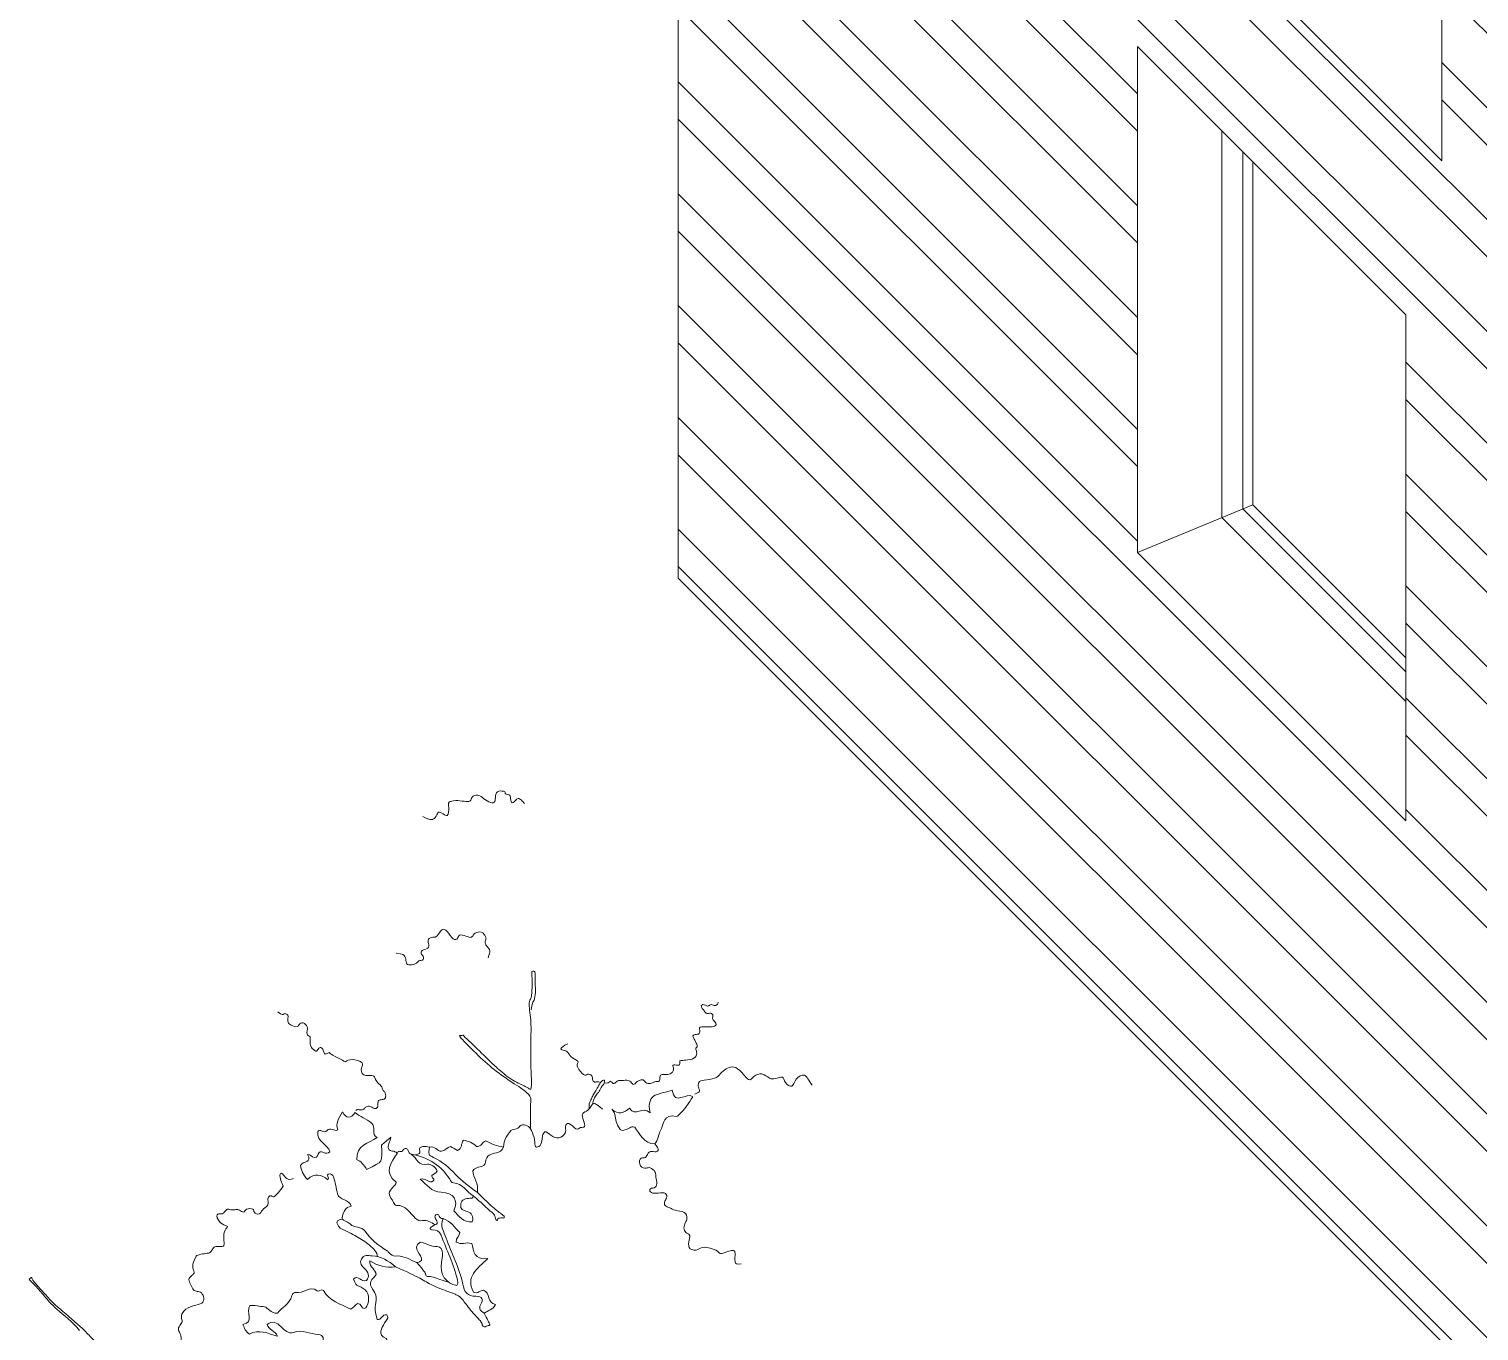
# Model space of a CAD drawing. Header units: centimetres. Extents: x -6442770 to 51259256, y -5656277 to 21133.
# Drawn here: x 20669 to 24107, y 10982 to 14069 of the extents above; entities that cross this region are included whole.
import ezdxf

# ---------------------------------------------------------------- set-up
doc = ezdxf.new("R2010")
doc.units = ezdxf.units.CM
doc.header["$MEASUREMENT"] = 0
for name, color, linetype, lineweight in [('Hatch', 6, 'Continuous', 9), ('Layout Text', 7, 'Continuous', 15), ('Medium', 4, 'Continuous', 20), ('Thin', 3, 'Continuous', 9)]:
    doc.layers.add(name, color=color, linetype=linetype, lineweight=lineweight)
doc.layers.add('Inner', color=7, linetype='Continuous', lineweight=9, true_color=0x5200ff)
doc.layers.add('Outer', color=7, linetype='Continuous', lineweight=20, true_color=0xab00ff)

# ---------------------------------------------------------------- blocks, each defined once
blk = doc.blocks.new('small-maple-tree-trees-102-pimpmydrawing')
at = {"layer": 'Inner'}
for points in [[(-23, 3059.4), (-9, 3050.8), (0.6, 3056.9), (3.1, 3067.5), (9.2, 3067), (21.8, 3055.9), (23.3, 3076.6), (20.3, 3085.2), (34.4, 3087.7), (50.1, 3085.7), (61.7, 3084.7), (61.7, 3093.8), (73.3, 3098.3), (80.9, 3092.8), (92.6, 3083.7), (104.2, 3082.2), (103.7, 3091.8), (105.7, 3104.9), (120.9, 3103.4), (120.9, 3101.4), (121.9, 3097.8), (128.9, 3097.3), (131, 3095.3), (131, 3080.1), (139.1, 3086.7), (143.6, 3092.3), (149.9, 3087.7), (153.6, 3083.7), (155, 3081.7)], [(-69.6, 2820.2), (-57.3, 2818.7), (-53.3, 2815.2), (-52.2, 2803.5), (-49.7, 2798.5), (-34, 2800.5), (-30.5, 2808.1), (-21.9, 2806.6), (-20.9, 2813.7), (-25.5, 2817.7), (-26.5, 2825.8), (-11.8, 2827.3), (-12.3, 2836.9), (-15.3, 2845), (-4.2, 2848.5), (1.8, 2847.5), (10.4, 2864.2), (19.5, 2860.2), (30.7, 2841.5), (39.2, 2845), (39.2, 2853.6), (53.9, 2850), (60, 2846.5), (65, 2849.5), (67, 2855.6), (80.2, 2859.1), (88.8, 2848), (87.3, 2844), (85.2, 2837.9), (89.8, 2830.8), (96.4, 2825.3), (93.8, 2817.7), (91.3, 2811.6)], [(165.5, 2512.8), (165, 2547.8), (166.4, 2560.7), (166.1, 2567.5), (162.9, 2572.3), (153.5, 2581.4), (113.2, 2606.7), (82.9, 2631.9), (49, 2665.8), (42.4, 2672.9), (40.9, 2675.9), (42.3, 2676.1), (43.2, 2675.4), (45.5, 2675.8), (48.5, 2677.5), (48.8, 2673.8), (57.6, 2667.4), (94.7, 2630.5), (108.4, 2617.6), (135, 2595.7), (159.4, 2586.3), (165.4, 2580.4), (166.8, 2582.4), (167.6, 2594.4), (166.1, 2614.8), (166.1, 2669.7), (166.9, 2690.5), (165.7, 2707.3), (163.2, 2724.9), (163.2, 2736.8), (167.7, 2741.7), (167.7, 2752.4), (168.9, 2764.6), (168.1, 2781.4), (167.3, 2788), (168.9, 2788.4), (173.5, 2788.4), (173.5, 2785.5), (173.9, 2763), (174.7, 2746.6), (170.9, 2734.1), (168.2, 2732.7), (167, 2720.6)], [(-276.8, 2717.6), (-269.2, 2711), (-264.9, 2714.3), (-263.3, 2715), (-257, 2710.3), (-259.3, 2706.7), (-259, 2698.7), (-255, 2693.7), (-240.1, 2689.4), (-240.1, 2697.7), (-228.8, 2699), (-223.5, 2688.1), (-226.5, 2682.5), (-224.1, 2674.8), (-219.2, 2674.8), (-220.2, 2665.9), (-219.8, 2655.9), (-208.6, 2645.7), (-206.6, 2652.6), (-200.9, 2656.9), (-196.6, 2650), (-195.6, 2643.3), (-191.6, 2642.7), (-186.3, 2647.6), (-184, 2642.3), (-159.1, 2630.9), (-159.6, 2628.9), (-148.5, 2636.5), (-124.2, 2628.9), (-131.8, 2618.8), (-129.2, 2608.2), (-123.7, 2605.1), (-110.5, 2606.6), (-106, 2603.1), (-105, 2595), (-94.4, 2587.9), (-93.4, 2579.8), (-88.8, 2577.8), (-86.8, 2567.7), (-91.3, 2563.2), (-99.9, 2563.7), (-102, 2558.6), (-100.9, 2549), (-107.5, 2547), (-113.1, 2552), (-120.7, 2552.6), (-125.2, 2548.5), (-127.2, 2545), (-134.6, 2546.1), (-137.9, 2546.6), (-140.2, 2544.5)], [(294.5, 2593), (301.5, 2590.8), (304.4, 2597.1), (306.1, 2595.8), (311.8, 2589.7), (317.4, 2597.5), (322, 2596.5), (335.1, 2598.3), (341.4, 2595.3), (345.8, 2587.7), (351.4, 2595), (355, 2597), (363.4, 2599.9), (366.8, 2592.4), (375.7, 2590.8), (383, 2595.6), (390.5, 2595.1), (392.6, 2597.5), (391.3, 2608.3), (399.9, 2607.4), (410.6, 2607.7), (418.1, 2616), (413.2, 2622.8), (417, 2625.4), (428, 2622), (426.1, 2631.1), (427.7, 2632.4), (436.1, 2632.4), (453.8, 2634.6), (457.6, 2645.3), (454.1, 2651.8), (455.9, 2655.3), (459.2, 2656.9), (452.5, 2668.4), (449.9, 2674.2), (449.5, 2676.8), (457.8, 2678.2), (461.1, 2678.5), (463.1, 2684.5), (459.5, 2689.8), (465.4, 2691.1), (473.1, 2690.8), (486.3, 2690.8), (493, 2695.4), (485.3, 2702.7), (483.4, 2707), (486.3, 2710.3), (481, 2717), (473.4, 2712.3), (469.8, 2719.6), (466.1, 2722.9), (463.5, 2728.2), (467.1, 2730.6), (472.1, 2728.9), (476.7, 2726.2), (481.4, 2731.6), (489, 2726.6), (493.2, 2730.8), (494.2, 2733.9), (494.2, 2734.2)], [(230.7, 2661.4), (216.1, 2653.8), (220.1, 2649.8), (230.2, 2649.8), (234.8, 2638.7), (249.4, 2631.1), (248.9, 2628.6), (244.9, 2622), (260.5, 2603.3), (264.1, 2609.4), (274.7, 2606.8), (273.6, 2596.8), (279, 2592.9), (283.1, 2596), (288.2, 2593.4)], [(658.6, 2588.9), (651.9, 2597.5), (647.2, 2611.7), (627.2, 2600.3), (625.3, 2582.3), (609.1, 2593.7), (609.1, 2606), (592.9, 2599.4), (584.4, 2599.4), (571.1, 2611.7), (554.9, 2605.1), (549.2, 2592.7), (531.1, 2618.4), (517.8, 2622.2), (508.3, 2618.4), (497.8, 2609.8), (490.2, 2599.4), (467.4, 2598.4), (458.8, 2594.6), (458.8, 2585.1), (463, 2578), (458.7, 2575.8), (453.4, 2573.4)], [(274.3, 2555.7), (276.8, 2566.8), (280.8, 2572.1), (285.5, 2577.4), (290.4, 2588), (294.1, 2589.7), (295.4, 2597.6), (294.7, 2597.9), (291.8, 2597.6), (288.8, 2595), (282.1, 2582.7), (277.2, 2575.4), (273.5, 2568.8), (270.9, 2561.8), (267.4, 2555.1), (268.1, 2547.2)], [(291.4, 2547), (279.5, 2558.2), (273.9, 2558.2), (267.1, 2542.6), (254, 2541.4), (258.3, 2527), (262.7, 2513.9), (252.7, 2516.4), (246.5, 2508.3), (231.5, 2527), (224.6, 2515.8), (229.6, 2508.9), (219.6, 2495.2), (204, 2497.1), (191.6, 2510.8), (186.6, 2502), (186, 2495.8), (184.1, 2481.5), (172.2, 2479), (174.1, 2492.1), (167.2, 2511.4), (161, 2518.9), (147.3, 2520.8), (145.4, 2512), (131.7, 2512), (127.9, 2504.5), (119.2, 2493.9), (118.5, 2480.7)], [(-43.2, 2468.4), (-46.6, 2469.5), (-48.1, 2473.2), (-49.9, 2478.5), (-57.5, 2477.9), (-57.9, 2471.8), (-65.1, 2473.9), (-66.1, 2472.8), (-67.7, 2469.6)], [(-36.5, 2466.9), (-28, 2468.4), (-27.7, 2472.7), (-28.9, 2475.5), (-28.9, 2479.5), (-24.9, 2480.8), (-20.3, 2482.7), (-11.2, 2480.2)], [(383.1, 2486.1), (392.4, 2476.5), (385.8, 2469.4), (374.7, 2476), (368.1, 2464.4), (367.1, 2460.8), (355.5, 2462.9), (356, 2445.2), (369.6, 2442.6), (373.7, 2446.7), (385.8, 2436.6), (383.8, 2431), (387.3, 2419.9), (385.8, 2408.3), (373.2, 2409.3), (374.2, 2401.2), (384.3, 2398.7), (402, 2402.7), (405.5, 2393.1), (400, 2386), (399.5, 2377.9), (409.6, 2374.4), (417.6, 2369.4), (436.9, 2368.2), (440.8, 2355.1), (436.2, 2348.9), (433.1, 2338.9), (436.2, 2330.4), (447, 2327.3), (441.6, 2315), (442.3, 2300.4), (460.8, 2299.6), (465.4, 2308.1), (494.7, 2300.4), (495.5, 2291.9), (510.1, 2298.1), (520.8, 2300.5), (524, 2298.1), (523.2, 2287.9), (523.5, 2278.5), (525.3, 2275.3), (534.5, 2276.3)], [(72.8, 2400.9), (86, 2388.3), (99.5, 2374.9), (119.1, 2360.1), (119.6, 2360.1), (119.6, 2355.6), (117.7, 2357.2), (109.1, 2356.4), (108, 2354), (107.8, 2351.5), (104.6, 2353.7), (104.6, 2358.3), (101.1, 2364.4), (89.8, 2372.8), (81.7, 2381.6), (65.3, 2395.5)], [(12.6, 2355.4), (7.8, 2355.3), (6.3, 2360.5), (2.6, 2363.6), (-2.4, 2360.5), (-0.9, 2355.2), (3.2, 2349.7), (2.4, 2345.9), (-1.3, 2344.9)], [(-164.4, 2354.7), (-173.5, 2351.8), (-177, 2350.2), (-167.6, 2338.5)], [(-167.6, 2338.5), (-154.9, 2333.1), (-138.9, 2324.6), (-115.5, 2310), (-102.6, 2296.5), (-102.2, 2288.8)], [(-70.4, 2270.8), (-49.4, 2262.1), (-24.4, 2249.8), (-8.9, 2239.2), (32.1, 2223.6), (36.6, 2222.4), (46.4, 2215.5), (62.8, 2191.3), (79.9, 2175.4), (81.4, 2168.8), (82.4, 2166.8), (86.5, 2165.3), (89, 2168.8), (98.1, 2167.8), (89.5, 2178.9), (84.6, 2190.2)], [(-34, 2279.1), (-19.3, 2263.2), (-18.3, 2257.6), (-15.9, 2253), (-4.8, 2254.9), (4.3, 2249.2), (22.5, 2244)], [(-623.8, 2159.9), (-635.7, 2175), (-667.8, 2198.9), (-685.1, 2220.4), (-702, 2239.3), (-711.9, 2249.3), (-711.9, 2250), (-707.3, 2252.6), (-707.3, 2252.9), (-706, 2247.6), (-688.4, 2228.7), (-671.8, 2209.2), (-653.6, 2193.9), (-628.7, 2172.4), (-614, 2159.5), (-600.3, 2143.2), (-571.2, 2122), (-554.8, 2108.5), (-552.8, 2106.9), (-557.9, 2097.7), (-556.3, 2096.3)]]:
    blk.add_open_spline(points, degree=3, dxfattribs=at)
blk.add_open_spline([(-249, 2425.7), (-259.1, 2420), (-270, 2439), (-274.1, 2432), (-270.6, 2417.7), (-265.2, 2412.8), (-273.2, 2404.3), (-275.2, 2401), (-284.8, 2391.2), (-287.1, 2396.6), (-294.1, 2394.1), (-293.7, 2386.4), (-293.1, 2377.1), (-305.2, 2371.2), (-307.8, 2360.9), (-320.2, 2366.3), (-317.2, 2373), (-333.5, 2373.4), (-335.4, 2364), (-344.5, 2371.5), (-348.6, 2371.6), (-360.2, 2370), (-364, 2373.8), (-370.2, 2366.5), (-374.5, 2362.7), (-385.5, 2365), (-380.4, 2349.1), (-367.4, 2342.7), (-362.6, 2341.4), (-371.8, 2334.5), (-370.9, 2315.5), (-369.9, 2305.2), (-384.1, 2307.3), (-389.4, 2305.6), (-394.1, 2295), (-401.7, 2294.8), (-415.1, 2292.4), (-419.8, 2290.5), (-420, 2288.6), (-427.6, 2273.5), (-423.5, 2264), (-421.9, 2259.9), (-427.6, 2255.2), (-434, 2249.5), (-428.9, 2239.3), (-424.2, 2229.7), (-418.4, 2227.8), (-409.7, 2227), (-404.7, 2215.8), (-407.2, 2206.7), (-424.2, 2203.7), (-443.3, 2194.9), (-446.4, 2181), (-442.2, 2176), (-448.9, 2168.1), (-451.8, 2160.2), (-446.1, 2153.8), (-444.7, 2140.9), (-451.3, 2134.1), (-447.2, 2120.2), (-436.8, 2115.9), (-434.6, 2119.5), (-431.8, 2123.5)], degree=3, knots=[0, 0, 0, 0, 0.615252, 1.230503, 1.845755, 2.461007, 3.076258, 3.69151, 4.306761, 4.922013, 5.537265, 6.152516, 6.767768, 7.38302, 7.998271, 8.613523, 9.228775, 9.844026, 10.459278, 11.074529, 11.689781, 12.305033, 12.920284, 13.535536, 14.150788, 14.766039, 15.381291, 15.996543, 16.611794, 17.227046, 17.842297, 18.457549, 19.072801, 19.688052, 20.303304, 20.918556, 21.533807, 22.149059, 22.149059, 22.149059, 33.50832, 44.867582, 56.226843, 67.586105, 78.945366, 90.304627, 101.663889, 113.02315, 124.382412, 135.741673, 147.100935, 158.460196, 169.819457, 181.178719, 192.53798, 203.897242, 215.256503, 226.615765, 237.975026, 249.334287, 260.693549, 272.05281, 272.05281, 272.05281, 272.05281], dxfattribs=at)
at = {"layer": 'Inner', "lineweight": 0}
blk.add_open_spline([(91.1, 2285.7), (66.2, 2282.3), (65.9, 2299.3), (62.8, 2312), (53, 2314.9), (43.6, 2308.6), (35.8, 2314.5), (34.5, 2321.7), (42.1, 2324.7), (41.9, 2331.2), (32.5, 2339.2), (26.6, 2351.6), (12.6, 2355.4), (6.7, 2342.1), (14.3, 2331.8), (18, 2321.3), (27.6, 2294.4), (41.4, 2268.9), (47.1, 2240.7), (49.8, 2227.4), (55, 2219.2), (69.9, 2219.6), (81.2, 2219.8), (83.9, 2214.3), (78.3, 2204.5), (74.4, 2197.6), (77.9, 2193.7), (84.6, 2190.2), (91.2, 2194.4), (99.8, 2196), (104.6, 2205.1), (89.4, 2207.3), (95.3, 2225.8), (83.2, 2230.2), (77.5, 2230.2), (73.5, 2223), (65.7, 2226.9), (51.4, 2253.6), (72.2, 2267.5), (91.1, 2285.7)], degree=3, knots=[0, 0, 0, 0, 1, 1, 1, 2, 2, 2, 3, 3, 3, 4, 4, 4, 5, 5, 5, 6, 6, 6, 7, 7, 7, 8, 8, 8, 9, 9, 9, 10, 10, 10, 11, 11, 11, 12, 12, 12, 13, 13, 13, 13], dxfattribs=at)
at = {"layer": 'Outer', "lineweight": 0}
for points, knots in [([(413.5, 2580.4), (394.2, 2572.4), (366.9, 2577.5), (375, 2540.5), (361.7, 2554.4), (349, 2531.4), (338.9, 2549), (329.3, 2539.8), (319.5, 2536.5), (308, 2547), (315.3, 2539.2), (313.2, 2530), (316.4, 2522.3), (322.4, 2508.1), (325.4, 2507), (339.4, 2514.5), (341.7, 2515.7), (344.1, 2516.7), (347.9, 2515.5), (357, 2503.7), (363.7, 2486.7), (383.1, 2486.1), (389.2, 2493.3), (389.3, 2501.6), (392.8, 2508.6), (399, 2520.7), (398.3, 2540), (420.9, 2534.3), (422.2, 2534), (424.2, 2536.2), (425.7, 2537.5), (435.9, 2546.1), (441.9, 2557.7), (449.9, 2568.6), (438, 2578.3), (417.7, 2551), (413.5, 2580.4)], [0, 0, 0, 0, 1, 1, 1, 2, 2, 2, 3, 3, 3, 4, 4, 4, 5, 5, 5, 6, 6, 6, 7, 7, 7, 8, 8, 8, 9, 9, 9, 10, 10, 10, 11, 11, 11, 12, 12, 12, 12]), ([(-1.3, 2344.9), (-8.7, 2349.5), (-15.2, 2353.1), (-23.5, 2351.9), (-28.2, 2351.2), (-31.6, 2352.4), (-35.5, 2355.9), (-45.6, 2364.9), (-52.1, 2379.4), (-69.1, 2378.5), (-70.7, 2378.4), (-73.1, 2381.7), (-74, 2383.9), (-76.1, 2389.3), (-81.8, 2392.9), (-81.5, 2399.5), (-81, 2408.1), (-71.2, 2410.9), (-69.2, 2419.3), (-92.3, 2436.5), (-77.7, 2453.9), (-67.7, 2469.6), (-72.5, 2475.8), (-79.8, 2471.4), (-82.9, 2478.1), (-85.1, 2483.9), (-79.9, 2489.6), (-78.5, 2498), (-85.6, 2492.1), (-90.5, 2488), (-95.2, 2484), (-93.9, 2454), (-91.2, 2455.6), (-121.1, 2441.5), (-125.5, 2449.2), (-131.4, 2455.9), (-138.1, 2458.4), (-140, 2484.7), (-117.7, 2486.9), (-102.7, 2497.2), (-114.7, 2503.1), (-103.4, 2515.8), (-113, 2523.2), (-121.8, 2530.2), (-132.2, 2533.6), (-141.4, 2541.1), (-149.3, 2529.9), (-157, 2530.6), (-163.2, 2542.1), (-170.2, 2531.2), (-176.1, 2522), (-171.8, 2510.6), (-178.4, 2507.4), (-185.4, 2516.6), (-190.3, 2509.5), (-195.3, 2502.3), (-203.1, 2515.2), (-206.6, 2507.1), (-208.2, 2489.9), (-189.2, 2485.5), (-185.5, 2472.5), (-192.3, 2465.2), (-198.5, 2475.4), (-204.4, 2471.3), (-207.1, 2468.2), (-206.1, 2461.6), (-212.9, 2462.3), (-217, 2462.6), (-218.8, 2468.4), (-224.7, 2467.8), (-215, 2451.7), (-233.5, 2457.3), (-236.9, 2448.2), (-235.8, 2440.8), (-232.8, 2432.1), (-224.4, 2424), (-212.4, 2436.1), (-200.2, 2432.5), (-188.9, 2423.6), (-185.9, 2427.8), (-191.9, 2430.4), (-188.2, 2433.5), (-183.4, 2435.1), (-180.4, 2431.7), (-179.2, 2428.4), (-175.9, 2418.7), (-174.4, 2408.4), (-171.9, 2398.6), (-169, 2387.3), (-151.4, 2390.3), (-148.1, 2377.1), (-158.2, 2375.8), (-161.5, 2366.8), (-163.5, 2359.9), (-166.1, 2350.8), (-154.4, 2351), (-150, 2346.1), (-142.8, 2338.1), (-129.8, 2342.6), (-124.1, 2334), (-114.1, 2318.9), (-100.5, 2308.4), (-85.3, 2299.3), (-83.7, 2298.4), (-82.8, 2296.4), (-81.4, 2295), (-78.5, 2292.3), (-75.2, 2289.5), (-71.2, 2289.9), (-58.7, 2291.3), (-48.7, 2285.2), (-38, 2280.6), (-33.9, 2278.9), (-29.4, 2277), (-25.2, 2282.3), (-22.8, 2292.8), (-43.9, 2302.2), (-27.5, 2314.5), (-17.5, 2312.9), (-9, 2306.1), (2, 2306.6), (8.2, 2306.9), (11.5, 2300.8), (11.9, 2294.1), (12.2, 2288.8), (10.6, 2283.9), (9.7, 2278.8), (6.3, 2258), (17.8, 2241.1), (36.6, 2238.5), (39, 2241.4), (38.5, 2244.7), (37.7, 2247.8), (31.4, 2275.2), (19.2, 2300.5), (9, 2326.5), (6.2, 2333.9), (0.7, 2335.8), (-6.3, 2335.8), (-8.2, 2335.8), (-10.2, 2336.1), (-10.2, 2338.9), (-7.8, 2340.6), (-5.2, 2342.3), (-1.3, 2344.9)], [0, 0, 0, 0, 1, 1, 1, 2, 2, 2, 3, 3, 3, 4, 4, 4, 5, 5, 5, 6, 6, 6, 7, 7, 7, 8, 8, 8, 9, 9, 9, 10, 10, 10, 11, 11, 11, 12, 12, 12, 13, 13, 13, 14, 14, 14, 15, 15, 15, 16, 16, 16, 17, 17, 17, 18, 18, 18, 19, 19, 19, 20, 20, 20, 21, 21, 21, 22, 22, 22, 23, 23, 23, 24, 24, 24, 25, 25, 25, 26, 26, 26, 27, 27, 27, 28, 28, 28, 29, 29, 29, 30, 30, 30, 31, 31, 31, 32, 32, 32, 33, 33, 33, 34, 34, 34, 35, 35, 35, 36, 36, 36, 37, 37, 37, 38, 38, 38, 39, 39, 39, 40, 40, 40, 41, 41, 41, 42, 42, 42, 43, 43, 43, 44, 44, 44, 45, 45, 45, 46, 46, 46, 47, 47, 47, 48, 48, 48, 48]), ([(25.7, 2481.6), (18.9, 2480.9), (16.4, 2473.5), (9.6, 2473.2), (2.2, 2473.2), (-2.3, 2483.4), (-11.2, 2480.2), (-13.3, 2467.7), (-13.6, 2467), (-3.9, 2462.3), (11.1, 2455.2), (23.2, 2444.7), (34.3, 2432.7), (45.3, 2420.9), (58.4, 2411.6), (72.8, 2400.9), (74.9, 2416.4), (65.8, 2427.4), (64.6, 2439.3), (70.4, 2448.1), (86, 2444.2), (86.9, 2453.7), (88.2, 2467.6), (96.4, 2468.4), (106.1, 2470.5), (111, 2471.6), (115.8, 2474.3), (118.5, 2480.7), (106.9, 2482.1), (96.6, 2486.5), (87.2, 2491.8), (81.2, 2488.9), (79.7, 2481.4), (71.4, 2481.6), (65.5, 2488.3), (56.8, 2490.9), (48.2, 2492.6), (43.2, 2486.6), (47, 2477.9), (38.1, 2474.7), (34.2, 2476.9), (29.7, 2479.3), (25.7, 2481.6)], [0, 0, 0, 0, 1, 1, 1, 2, 2, 2, 3, 3, 3, 4, 4, 4, 5, 5, 5, 6, 6, 6, 7, 7, 7, 8, 8, 8, 9, 9, 9, 10, 10, 10, 11, 11, 11, 12, 12, 12, 13, 13, 13, 14, 14, 14, 14]), ([(-27.3, 2424.7), (-16.8, 2414.4), (-7.4, 2402.6), (9.5, 2401.8), (31.2, 2400.7), (40.1, 2387.6), (31.4, 2369.2), (40.3, 2359.9), (47.7, 2348), (63.7, 2349.9), (66.5, 2359.7), (62.3, 2365.2), (54.9, 2367.8), (48.4, 2370), (42.2, 2371.5), (43.6, 2380.3), (45.1, 2389.5), (52.2, 2390.6), (59.7, 2391), (62, 2391.1), (65.2, 2390.4), (65.3, 2395.5), (53.9, 2402.5), (46.9, 2416.8), (30.9, 2418.3), (27.5, 2418.6), (26, 2421.2), (24.2, 2424.3), (11.3, 2446.4), (-12.6, 2462.5), (-43.2, 2468.4), (-32.3, 2459.9), (-30.8, 2447.1), (-14.9, 2450.6), (-8.8, 2452), (-1.1, 2445.4), (2.5, 2439.1), (0.7, 2433.4), (-4.6, 2434.2), (-6.9, 2431), (-8.8, 2427.2), (1.2, 2424.1), (-6.8, 2419.7), (-14, 2418.9), (-18.6, 2426.9), (-27.3, 2424.7)], [0, 0, 0, 0, 1, 1, 1, 2, 2, 2, 3, 3, 3, 4, 4, 4, 5, 5, 5, 6, 6, 6, 7, 7, 7, 8, 8, 8, 9, 9, 9, 10, 10, 10, 11, 11, 11, 12, 12, 12, 13, 13, 13, 14, 14, 14, 15, 15, 15, 15]), ([(-70.4, 2270.8), (-83.3, 2282.4), (-96.1, 2289), (-111.6, 2290.2), (-118.9, 2290.8), (-126.1, 2292.9), (-130.3, 2284.5), (-133.9, 2277.2), (-129.8, 2273), (-124.6, 2268), (-118.4, 2262), (-115.4, 2254.2), (-121.4, 2247.1), (-130.6, 2243.7), (-135.7, 2257.6), (-144.1, 2249.7), (-140.5, 2240.3), (-140.6, 2240), (-134.9, 2237.2), (-129.5, 2234.7), (-124.3, 2232.2), (-120.6, 2227.3), (-114.9, 2219.9), (-118, 2199.8), (-125, 2197.9), (-130.9, 2198.1), (-130.3, 2207.2), (-137, 2206.7), (-140.8, 2203.5), (-144.7, 2200.2), (-148.7, 2196.8), (-166.6, 2205.8), (-186.3, 2211.1), (-196.7, 2229.8), (-200.9, 2233), (-205.2, 2226.8), (-207.6, 2228.8), (-221, 2240), (-232.2, 2222.6), (-245, 2226.4), (-247.5, 2227.2), (-251.3, 2224.2), (-252.1, 2220.7), (-255.3, 2205.1), (-270.5, 2200), (-277.3, 2189.8), (-289, 2188.8), (-293.8, 2200.2), (-300.1, 2200.9), (-308.2, 2201.9), (-317.2, 2204.7), (-325.4, 2203.1), (-334.1, 2192.6), (-315.8, 2174.2), (-337.6, 2170.4), (-334.9, 2163.4), (-333.2, 2157.8), (-325.9, 2153.3), (-310.3, 2162.9), (-293.9, 2153.9), (-277, 2149.9), (-281.6, 2159.2), (-292.5, 2160.6), (-295.4, 2170.2), (-285.9, 2177.2), (-278.6, 2173.6), (-271.3, 2166.6), (-265.2, 2160.7), (-257.4, 2153), (-249.4, 2156.1), (-233.6, 2162.3), (-220.2, 2153.5), (-205.7, 2152.4), (-196.4, 2151.7), (-194.3, 2144.5), (-200.4, 2137.4), (-202.7, 2134.6), (-206.6, 2133.1), (-210.7, 2130.3), (-202.1, 2122.6), (-200.9, 2110.2), (-192, 2103.1), (-188.6, 2106.3), (-189.2, 2108.9), (-189.4, 2111.5), (-191.1, 2128.2), (-188.8, 2130.3), (-173.1, 2125.5), (-168.1, 2124), (-163.3, 2121.5), (-158, 2121.9), (-132.2, 2123.7), (-109.1, 2110.7), (-84.1, 2108.3), (-82.4, 2108.2), (-81.1, 2106.1), (-81.2, 2103.8), (-83.7, 2099), (-90.2, 2102.7), (-93.3, 2097.9), (-95, 2081.7), (-71.2, 2072.9), (-79.3, 2054.3), (-89.8, 2049.2), (-99.3, 2050.3), (-108.5, 2057.3), (-113.1, 2060.9), (-118.1, 2064.1), (-123.5, 2066.3), (-136.2, 2071.6), (-140.5, 2069.2), (-147.1, 2053.8), (-139.7, 2047.4), (-130.7, 2059.2), (-123.3, 2051.6), (-110.5, 2038.5), (-95.6, 2037.6), (-79.2, 2043.8), (-76.4, 2044.9), (-72.9, 2044.3), (-69.4, 2044.4), (-57.9, 2027.5), (-54.5, 2002.1), (-26.3, 2002.9), (-25.7, 2020.9), (-25.7, 2020.9), (-45.3, 2019), (-58.5, 2033.6), (-44.8, 2043.4), (-38.5, 2053.2), (-40.8, 2059.8), (-47.8, 2056.3), (-50.4, 2061.6), (-49.1, 2077.2), (-32.8, 2096.1), (-58.1, 2108), (-58.3, 2108.1), (-57.9, 2109.5), (-58.2, 2109.8), (-68.4, 2117.8), (-61.8, 2128.4), (-61.2, 2137.6), (-69.9, 2139.3), (-76, 2132.3), (-82.9, 2134.9), (-87.2, 2137.8), (-83.6, 2143.9), (-87.1, 2145.6), (-103.4, 2153.3), (-94.6, 2163.2), (-89.9, 2172.8), (-87.6, 2177.4), (-80.6, 2180.8), (-86, 2187.2), (-94.3, 2189), (-95, 2177), (-102.7, 2179), (-107, 2194.4), (-107, 2195.9), (-105, 2208.8), (-104.1, 2214.4), (-103.2, 2219.8), (-106.9, 2225.5), (-117.6, 2242.4), (-117.3, 2242.6), (-104.6, 2257.6), (-105.3, 2266.3), (-116.2, 2270.1), (-115.5, 2281.3), (-101.7, 2273), (-87.6, 2269.1), (-70.4, 2270.8)], [0, 0, 0, 0, 1, 1, 1, 2, 2, 2, 3, 3, 3, 4, 4, 4, 5, 5, 5, 6, 6, 6, 7, 7, 7, 8, 8, 8, 9, 9, 9, 10, 10, 10, 11, 11, 11, 12, 12, 12, 13, 13, 13, 14, 14, 14, 15, 15, 15, 16, 16, 16, 17, 17, 17, 18, 18, 18, 19, 19, 19, 20, 20, 20, 21, 21, 21, 22, 22, 22, 23, 23, 23, 24, 24, 24, 25, 25, 25, 26, 26, 26, 27, 27, 27, 28, 28, 28, 29, 29, 29, 30, 30, 30, 31, 31, 31, 32, 32, 32, 33, 33, 33, 34, 34, 34, 35, 35, 35, 36, 36, 36, 37, 37, 37, 38, 38, 38, 39, 39, 39, 40, 40, 40, 41, 41, 41, 42, 42, 42, 43, 43, 43, 44, 44, 44, 45, 45, 45, 46, 46, 46, 47, 47, 47, 48, 48, 48, 49, 49, 49, 50, 50, 50, 51, 51, 51, 52, 52, 52, 53, 53, 53, 54, 54, 54, 55, 55, 55, 56, 56, 56, 57, 57, 57, 57])]:
    blk.add_open_spline(points, degree=3, knots=knots, dxfattribs=at)

msp = doc.modelspace()

# ---------------------------------------------------------------- hatches: boundary and pattern name
at = {"layer": 'Hatch'}
h = msp.add_hatch(dxfattribs=at)
h.set_pattern_fill('ANSI32', color=256, scale=500, angle=90)
h.set_pattern_definition([(135, (10356.69, -6112.78), (-132.5825, -132.5825), []), (135, (10356.69, -6024.39), (-132.5825, -132.5825), [])])
h.paths.add_polyline_path([(24018.7, 14457), (24018.7, 13757), (23608.5, 14167.2), (22208.5, 15567.2), (22208.5, 12767.2), (26451.2, 8524.5), (26451.2, 12024.5)])
h.paths.add_polyline_path([(23933.9, 12191.8), (23297.5, 12828.2), (23297.5, 14028.2), (23933.9, 13391.8)], flags=16)

# ---------------------------------------------------------------- linework, layer by layer
at = {"layer": 'Medium'}
for p, q in [((22208.5, 15567.2), (22208.5, 12767.2)), ((24018.7, 13757), (24018.7, 14457)), ((24018.7, 13757), (23608.5, 14167.2)), ((23297.5, 11678.2), (23933.9, 11041.8))]:
    msp.add_line(p, q, dxfattribs=at)
for points in [[(23297.5, 14028.2), (23297.5, 12828.2), (23933.9, 12191.8), (23933.9, 13391.8), (23297.5, 14028.2)], [(23497.5, 13828.2), (23497.5, 12911.1), (23933.9, 12474.7)], [(23297.5, 12828.2), (23570.6, 12941.4)], [(29279.6, 11353), (26451.2, 8524.5), (22208.5, 12767.2)]]:
    msp.add_lwpolyline(points, dxfattribs=at)
at = {"layer": 'Thin'}
for points in [[(23547.5, 13778.2), (23547.5, 12931.8), (23933.9, 12545.4)], [(23570.6, 13755.1), (23570.6, 12941.4), (23933.9, 12578.1)]]:
    msp.add_lwpolyline(points, dxfattribs=at)

# ---------------------------------------------------------------- block references
at = {"layer": 'Layout Text', "xscale": 1.354968059149864, "yscale": 1.354968059149864, "zscale": 1.354968059149864}
msp.add_blockref('small-maple-tree-trees-102-pimpmydrawing', (21633.8, 8056.9), dxfattribs=at)

doc.saveas('drawing.dxf')
